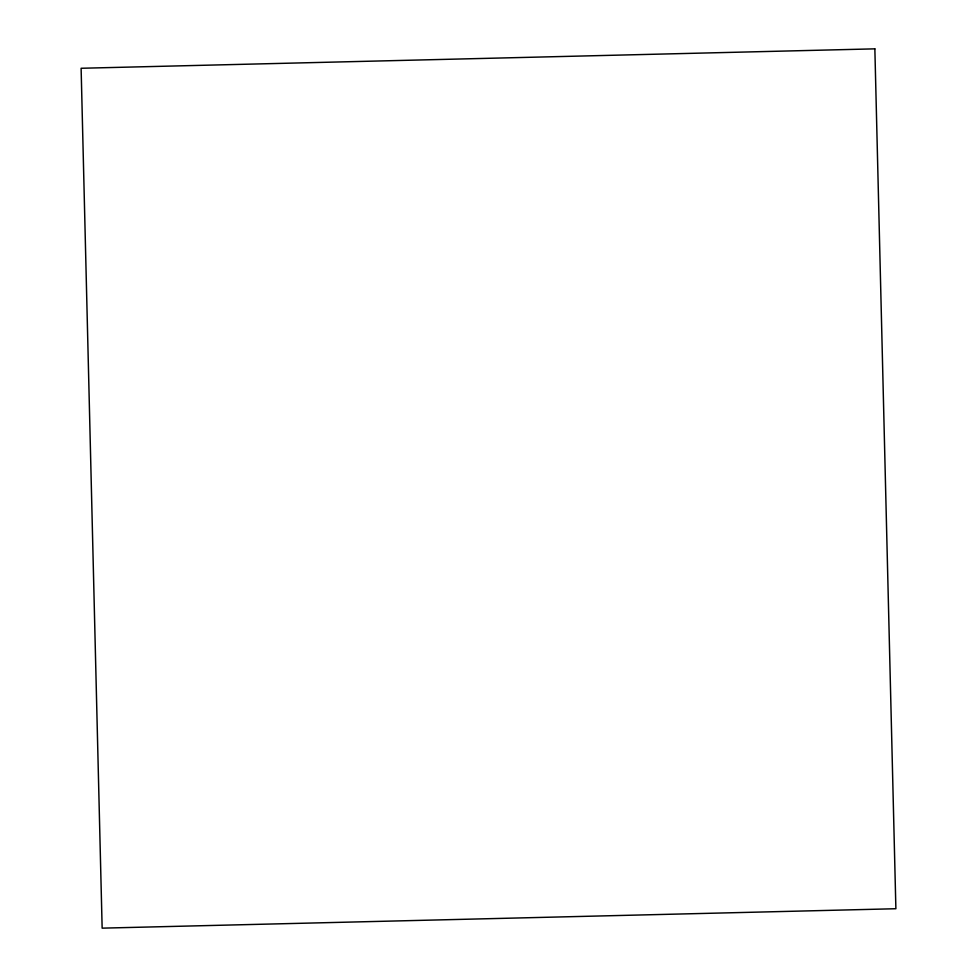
<?xml version="1.0" encoding="UTF-8"?>
<svg xmlns="http://www.w3.org/2000/svg" width="977" height="977" viewBox="0 0 977 977"><rect width="100%" height="100%" fill="white"/><g stroke="black" fill="none" stroke-linecap="round" stroke-linejoin="round"><path stroke-width="1.47" d="M874.855 48.85L81.115 68.268L102.145 928.15L895.885 908.732L874.855 48.85"/></g></svg>
